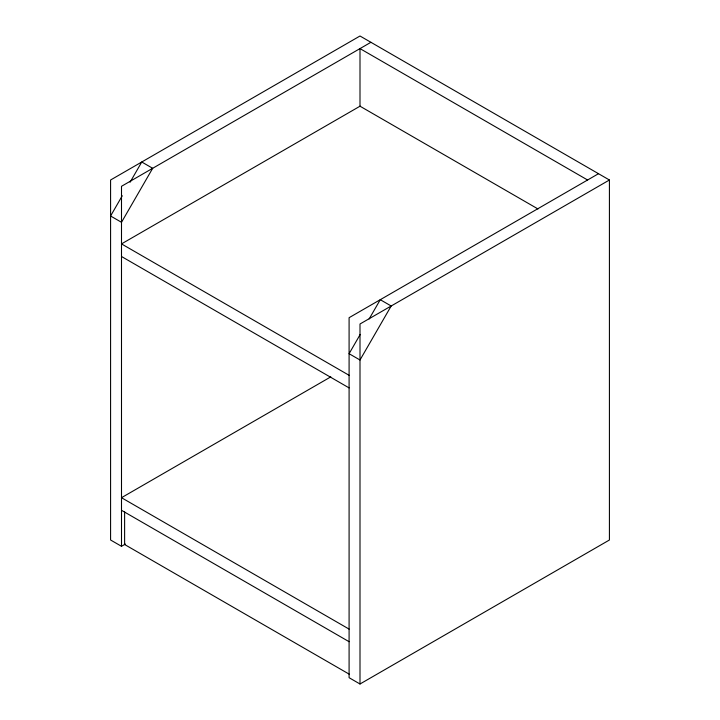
<?xml version="1.0" encoding="UTF-8"?>
<svg xmlns="http://www.w3.org/2000/svg" width="720" height="720" viewBox="0 0 720 720"><rect width="100%" height="100%" fill="white"/><g stroke="black" fill="none" stroke-linecap="round" stroke-linejoin="round"><path stroke-width="1.08" d="M122.274 195.75L110.583 216L121.5 222.3L152.676 168.3L141.759 162L130.068 182.25M360.225 334.413L349.092 353.7L360 360L391.176 306L380.268 299.7L369.126 318.987M370.908 42.3L121.5 186.3L121.5 546.3L125.397 544.05M360.198 106.092L121.5 243.9L349.092 375.3M598.5 173.7L349.092 317.7L349.092 677.7L360 684L609.417 540L609.417 180L360 36L110.583 180L110.583 540L121.5 546.3M609.417 180L360 324L360 684M330.795 376.866L121.5 497.7L349.092 629.1M587.592 180L360 48.6L360 106.2L537.984 208.962M121.5 256.5L349.092 387.9M121.5 510.3L349.092 641.7M349.29 674.217L124.614 544.5L124.614 511.776"/></g></svg>
